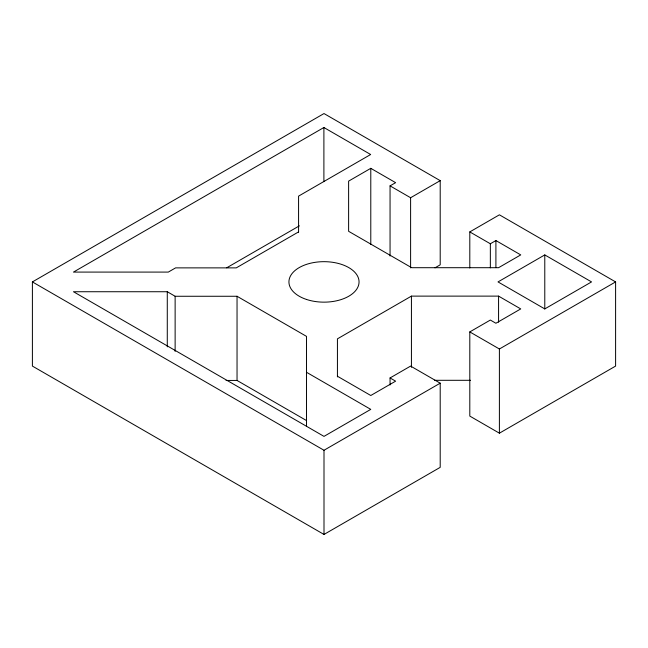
<?xml version="1.0" encoding="UTF-8"?>
<svg xmlns="http://www.w3.org/2000/svg" width="648" height="648" viewBox="0 0 648 648"><rect width="100%" height="100%" fill="white"/><g stroke="black" fill="none" stroke-linecap="round" stroke-linejoin="round"><path stroke-width="0.97" d="M390.056 384.969L390.056 377.954L410.605 366.088L440.203 383.179L440.203 467.354L324 534.446L32.4 366.088L32.4 281.912L324 113.554L440.203 180.646L440.203 264.821L434.978 267.843M298.574 232.203L298.574 196.125L370.656 154.508L323.895 127.51L73.467 272.087L168.302 272.087L175.6 267.875L236.261 267.875L298.574 231.903M390.056 256.017L390.056 185.871L395.62 182.663L370.786 168.326L348.616 181.124L348.616 231.304L411.65 267.697L498.571 267.697L520.741 254.899L495.906 240.562L490.35 243.769L469.8 231.911L469.8 267.989M226.695 267.802L299.376 225.844M390.056 185.871L410.605 197.737L440.203 180.646M469.8 231.911L499.397 214.82L615.6 281.912L615.6 366.088L499.397 433.18L469.8 416.089L469.8 331.914L490.35 320.047L495.898 323.255L520.733 308.918L498.571 296.12L411.431 296.12L337.43 338.847L337.43 376.925M544.782 254.915L498.012 281.912L544.782 308.91L591.543 281.912L544.782 254.915L544.782 309.023M32.4 281.912L324 450.263L440.203 383.179M469.8 331.914L499.397 348.997L615.6 281.912M306.52 426.546L306.52 336.385L237.038 296.266L175.13 296.266L167.281 291.73L73.467 291.73L324 436.379L370.761 409.374L306.52 372.284M434.468 380.303L470.529 380.303M226.055 380.449L237.038 380.449L306.52 420.56M390.056 377.954L395.62 381.162L370.786 395.499L337.43 376.245M499.397 348.997L499.397 433.18M498.571 296.12L498.571 322.178M495.906 240.562L495.906 267.624M490.35 243.769L490.35 267.827M411.431 296.12L411.431 367.27M410.605 197.737L410.605 267.883M370.786 168.326L370.786 244.482M324 450.263L324 534.446M323.895 127.51L323.895 181.626M237.038 296.266L237.038 380.449M175.13 296.266L175.13 351.386M167.281 291.73L167.281 346.85M306.472 299.441A35.049 20.234 0 0 0 359.049 281.912A35.049 20.234 0 0 0 306.472 264.384A35.049 20.234 0 0 0 306.472 299.441"/></g></svg>
